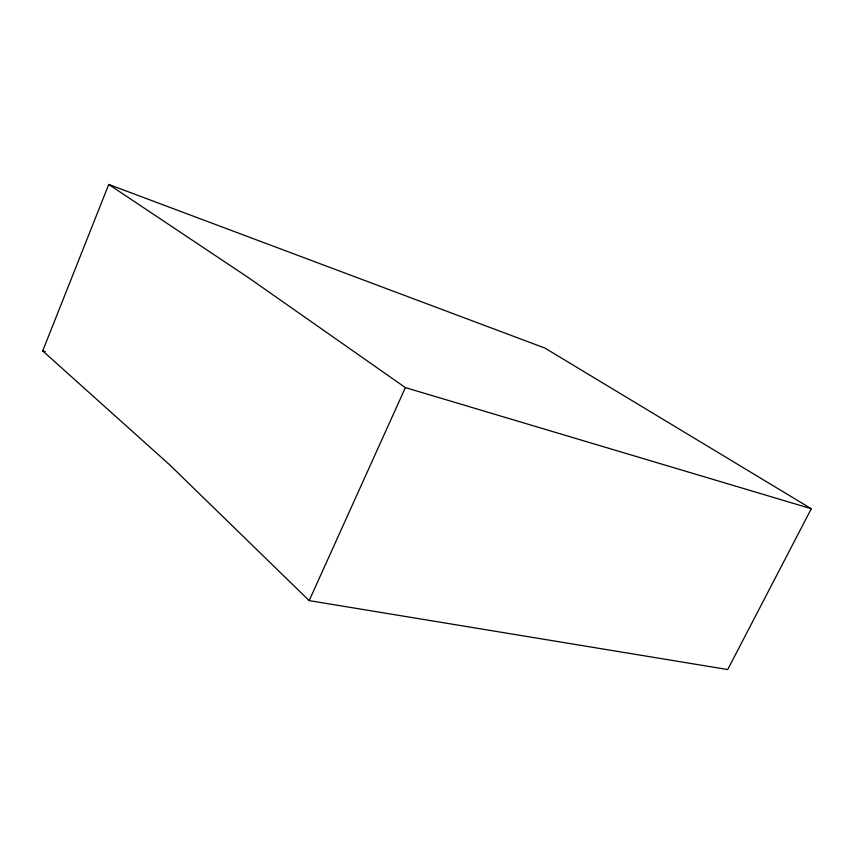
<?xml version="1.0" encoding="UTF-8"?>
<svg xmlns="http://www.w3.org/2000/svg" width="854" height="854" viewBox="0 0 854 854"><rect width="100%" height="100%" fill="white"/><g stroke="black" fill="none" stroke-linecap="round" stroke-linejoin="round"><path stroke-width="1.28" d="M42.7 350.919L108.757 184.453L544.863 348.048L811.3 508.728L727.715 669.547L309.18 600.618L169.508 464.683L42.7 350.919L45.251 351.677M309.18 600.618L405.383 387.609L248.45 277.667L108.757 184.453M405.383 387.609L811.3 508.728"/></g></svg>
